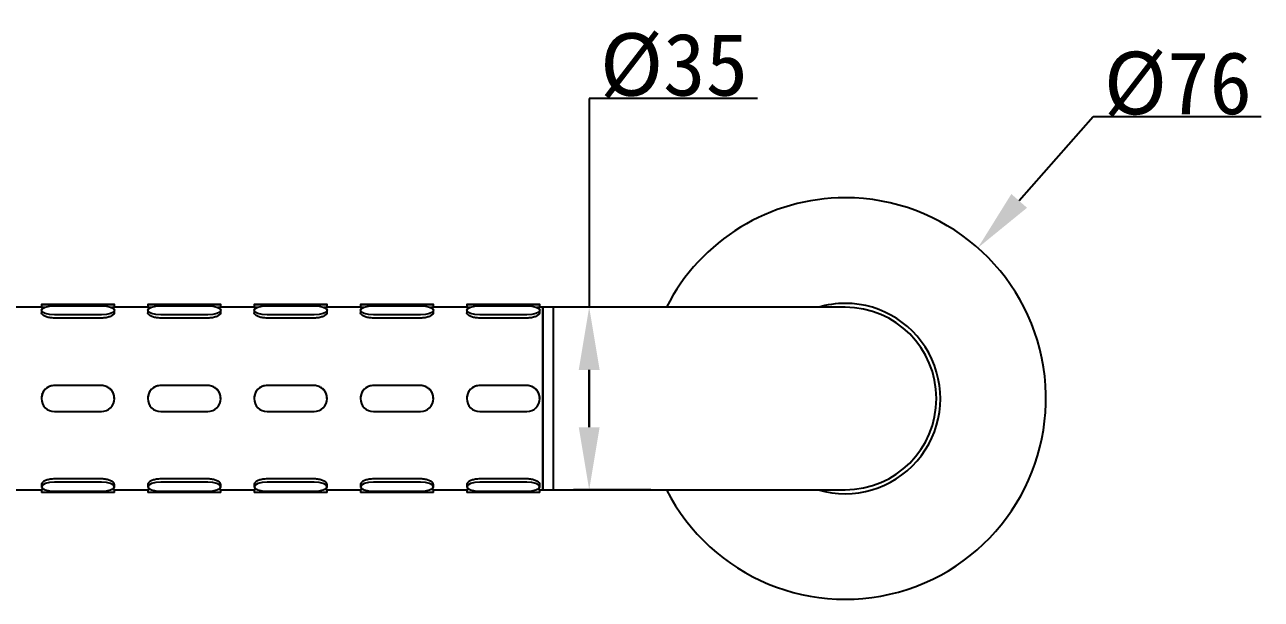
# Model space of a CAD drawing. Extents: x 41 to 1049, y 29 to 427.
# Drawn here: x 132.9 to 212, y 175.5 to 212.3 of the extents above; entities that cross this region are included whole.
import ezdxf

# ---------------------------------------------------------------- set-up
doc = ezdxf.new("R2010")
doc.units = 0
doc.header["$LTSCALE"] = 23.1
doc.header["$MEASUREMENT"] = 0
doc.layers.get('0').update_dxf_attribs({"linetype": 'CONTINUOUS'})
doc.layers.get('Defpoints').update_dxf_attribs({"linetype": 'CONTINUOUS'})
doc.dimstyles.get("Standard").update_dxf_attribs({"dimtxt": 2.5, "dimasz": 0.18, "dimexe": 0.18, "dimexo": 0.0625, "dimgap": 0.09, "dimtad": 0, "dimtih": 1, "dimtoh": 1, "dimdec": 4, "dimzin": 0, "dimdsep": 46, "dimtxsty": 'Standard', "dimcen": 0.09, "dimadec": 0, "dimazin": 0, "dimtp": 0.001, "dimtm": 0.001, "dimtfac": 0.6, "dimtdec": 4, "dimtofl": 0, "dimtmove": 0, "dimatfit": 0, "dimfxl": 0, "dimtolj": 1, "dimtzin": 0, "dimarcsym": 0})

# ---------------------------------------------------------------- blocks, each defined once
blk = doc.blocks.new('*D27')
at = {"color": 0, "lineweight": -2}
for p, q in [((201.242, 206.357), (196.518, 200.992)), ((211.999, 206.357), (201.242, 206.357))]:
    blk.add_line(p, q, dxfattribs=at)
at = {"color": 0}
blk.add_solid([(196.018, 201.433), (197.019, 200.552), (193.875, 197.99)], dxfattribs=at)
at = {"layer": 'Defpoints', "color": 0}
for p in [(193.875, 197.99), (176.913, 178.727)]:
    blk.add_point(p, dxfattribs=at)
at = {"color": 0, "insert": (206.666, 208.447), "char_height": 4, "attachment_point": 5}
blk.add_mtext('\\A1;%%C76', dxfattribs=at)
blk = doc.blocks.new('*D28')
at = {"color": 0, "lineweight": -2}
for p, q in [((179.779, 207.54), (169.022, 207.54)), ((169.022, 207.54), (169.022, 194.192)), ((172.963, 194.192), (168.022, 194.192)), ((169.022, 186.525), (169.022, 190.192)), ((169.022, 190.192), (169.022, 186.525)), ((172.963, 182.525), (168.022, 182.525))]:
    blk.add_line(p, q, dxfattribs=at)
at = {"color": 0}
for points in [[(169.689, 190.192), (168.356, 190.192), (169.022, 194.192)], [(168.356, 186.525), (169.689, 186.525), (169.022, 182.525)]]:
    blk.add_solid(points, dxfattribs=at)
at = {"layer": 'Defpoints', "color": 0}
for p in [(169.022, 194.192), (173.963, 194.192), (173.963, 182.525)]:
    blk.add_point(p, dxfattribs=at)
at = {"color": 0, "insert": (174.446, 209.63), "char_height": 4, "attachment_point": 5}
blk.add_mtext('\\A1;%%C35', dxfattribs=at)

msp = doc.modelspace()

# ---------------------------------------------------------------- linework, layer by layer
at = {"color": 7, "linetype": 'Continuous', "lineweight": 25}
for p, q in [((134.00424, 194.1921), (131.85005, 194.1921)), ((133.99383, 194.35876), (133.99383, 194.19062)), ((133.99383, 193.99678), (133.99383, 193.83879)), ((134.82716, 194.35882), (137.82716, 194.35882)), ((137.82716, 194.35871), (134.82716, 194.35871)), ((134.82716, 194.28185), (137.82716, 194.28185)), ((140.80424, 194.1921), (138.65005, 194.1921)), ((138.6605, 194.19062), (138.6605, 194.35876)), ((138.6605, 193.83879), (138.6605, 193.99678)), ((140.79383, 194.35876), (140.79383, 194.19062)), ((140.79383, 193.99678), (140.79383, 193.83879)), ((141.62716, 194.35882), (144.62716, 194.35882)), ((144.62716, 194.35871), (141.62716, 194.35871)), ((141.62716, 194.28185), (144.62716, 194.28185)), ((147.60424, 194.1921), (145.45005, 194.1921)), ((145.4605, 194.19062), (145.4605, 194.35876)), ((145.4605, 193.83879), (145.4605, 193.99678)), ((147.59383, 194.35876), (147.59383, 194.19062)), ((147.59383, 193.99678), (147.59383, 193.83879)), ((148.42716, 194.35882), (151.42716, 194.35882)), ((151.42716, 194.35871), (148.42716, 194.35871)), ((148.42716, 194.28185), (151.42716, 194.28185)), ((154.40424, 194.1921), (152.25005, 194.1921)), ((152.2605, 194.19062), (152.2605, 194.35876)), ((152.2605, 193.83879), (152.2605, 193.99678)), ((154.39383, 194.35876), (154.39383, 194.19062)), ((154.39383, 193.99678), (154.39383, 193.83879)), ((155.22716, 194.35882), (158.22716, 194.35882)), ((158.22716, 194.35871), (155.22716, 194.35871)), ((155.22716, 194.28185), (158.22716, 194.28185)), ((161.20424, 194.1921), (159.05005, 194.1921)), ((159.0605, 194.19062), (159.0605, 194.35876)), ((159.0605, 193.83879), (159.0605, 193.99678)), ((161.19383, 194.35876), (161.19383, 194.19062)), ((161.19383, 193.99678), (161.19383, 193.83879)), ((162.02716, 194.35882), (165.02716, 194.35882)), ((165.02716, 194.35871), (162.02716, 194.35871)), ((162.02716, 194.28185), (165.02716, 194.28185)), ((166.0605, 194.1921), (165.85005, 194.1921)), ((165.8605, 194.19062), (165.8605, 194.35876)), ((165.8605, 193.83879), (165.8605, 193.99678)), ((166.72716, 194.1921), (166.0605, 194.1921)), ((166.0605, 182.52543), (166.0605, 194.1921)), ((166.0605, 194.1921), (166.0605, 182.52543)), ((177.0605, 194.1921), (166.72716, 194.1921)), ((166.72716, 194.1921), (166.72716, 182.52543)), ((185.39383, 194.1921), (177.0605, 194.1921)), ((137.82716, 193.71171), (134.82716, 193.71171)), ((137.82716, 193.49888), (134.82716, 193.49888)), ((144.62716, 193.71171), (141.62716, 193.71171)), ((144.62716, 193.49888), (141.62716, 193.49888)), ((151.42716, 193.71171), (148.42716, 193.71171)), ((151.42716, 193.49888), (148.42716, 193.49888)), ((158.22716, 193.71171), (155.22716, 193.71171)), ((158.22716, 193.49888), (155.22716, 193.49888)), ((165.02716, 193.71171), (162.02716, 193.71171)), ((165.02716, 193.49888), (162.02716, 193.49888)), ((137.82716, 189.19171), (134.82716, 189.19171)), ((137.82716, 189.1917), (134.82716, 189.1917)), ((144.62716, 189.19171), (141.62716, 189.19171)), ((144.62716, 189.1917), (141.62716, 189.1917)), ((151.42716, 189.19171), (148.42716, 189.19171)), ((151.42716, 189.1917), (148.42716, 189.1917)), ((158.22716, 189.19171), (155.22716, 189.19171)), ((158.22716, 189.1917), (155.22716, 189.1917)), ((165.02716, 189.19171), (162.02716, 189.19171)), ((165.02716, 189.1917), (162.02716, 189.1917)), ((133.99383, 188.35838), (133.99383, 188.35836)), ((138.6605, 188.35836), (138.6605, 188.35838)), ((140.79383, 188.35838), (140.79383, 188.35836)), ((145.4605, 188.35836), (145.4605, 188.35838)), ((147.59383, 188.35838), (147.59383, 188.35836)), ((152.2605, 188.35836), (152.2605, 188.35838)), ((154.39383, 188.35838), (154.39383, 188.35836)), ((159.0605, 188.35836), (159.0605, 188.35838)), ((161.19383, 188.35838), (161.19383, 188.35836)), ((165.8605, 188.35836), (165.8605, 188.35838)), ((134.82716, 187.52503), (137.82716, 187.52503)), ((141.62716, 187.52503), (144.62716, 187.52503)), ((148.42716, 187.52503), (151.42716, 187.52503)), ((155.22716, 187.52503), (158.22716, 187.52503)), ((162.02716, 187.52503), (165.02716, 187.52503)), ((133.99383, 182.87847), (133.99383, 182.72047)), ((137.82716, 183.21828), (134.82716, 183.21828)), ((137.82716, 183.00544), (134.82716, 183.00544)), ((138.6605, 182.72047), (138.6605, 182.87847)), ((140.79383, 182.87847), (140.79383, 182.72047)), ((144.62716, 183.21828), (141.62716, 183.21828)), ((144.62716, 183.00544), (141.62716, 183.00544)), ((145.4605, 182.72047), (145.4605, 182.87847)), ((147.59383, 182.87847), (147.59383, 182.72047)), ((151.42716, 183.21828), (148.42716, 183.21828)), ((151.42716, 183.00544), (148.42716, 183.00544)), ((152.2605, 182.72047), (152.2605, 182.87847)), ((154.39383, 182.87847), (154.39383, 182.72047)), ((158.22716, 183.21828), (155.22716, 183.21828)), ((158.22716, 183.00544), (155.22716, 183.00544)), ((159.0605, 182.72047), (159.0605, 182.87847)), ((161.19383, 182.87847), (161.19383, 182.72047)), ((165.02716, 183.21828), (162.02716, 183.21828)), ((165.02716, 183.00544), (162.02716, 183.00544)), ((165.8605, 182.72047), (165.8605, 182.87847)), ((131.85009, 182.52543), (134.00428, 182.52543)), ((133.99383, 182.5269), (133.99383, 182.35876)), ((134.82716, 182.43551), (137.82716, 182.43551)), ((137.82716, 182.35871), (134.82716, 182.35871)), ((138.65009, 182.52543), (140.80428, 182.52543)), ((138.6605, 182.35876), (138.6605, 182.5269)), ((140.79383, 182.5269), (140.79383, 182.35876)), ((141.62716, 182.43551), (144.62716, 182.43551)), ((144.62716, 182.35871), (141.62716, 182.35871)), ((145.45009, 182.52543), (147.60428, 182.52543)), ((145.4605, 182.35876), (145.4605, 182.5269)), ((147.59383, 182.5269), (147.59383, 182.35876)), ((148.42716, 182.43551), (151.42716, 182.43551)), ((151.42716, 182.35871), (148.42716, 182.35871)), ((152.25009, 182.52543), (154.40428, 182.52543)), ((152.2605, 182.35876), (152.2605, 182.5269)), ((154.39383, 182.5269), (154.39383, 182.35876)), ((155.22716, 182.43551), (158.22716, 182.43551)), ((158.22716, 182.35871), (155.22716, 182.35871)), ((159.05009, 182.52543), (161.20428, 182.52543)), ((159.0605, 182.35876), (159.0605, 182.5269)), ((161.19383, 182.5269), (161.19383, 182.35876)), ((162.02716, 182.43551), (165.02716, 182.43551)), ((165.02716, 182.35871), (162.02716, 182.35871)), ((165.85009, 182.52543), (166.0605, 182.52543)), ((165.8605, 182.35876), (165.8605, 182.5269)), ((166.0605, 182.52543), (166.72716, 182.52543)), ((166.72716, 182.52543), (177.0605, 182.52543)), ((177.0605, 182.52543), (185.39383, 182.52543))]:
    msp.add_line(p, q, dxfattribs=at)
at = {"color": 7, "linetype": 'Continuous', "lineweight": 25, "flags": 128}
for points in [[(134.82716, 194.35871), (134.50826, 194.35871), (134.23791, 194.35872), (134.05726, 194.35874), (133.99383, 194.35876), (134.05726, 194.35878), (134.23791, 194.3588), (134.50826, 194.35881), (134.82716, 194.35882)], [(134.82716, 193.71171), (134.50826, 193.73341), (134.23791, 193.79521), (134.05726, 193.88769), (133.99383, 193.99678), (134.05726, 194.10587), (134.23791, 194.19836), (134.50826, 194.26015), (134.82716, 194.28185)], [(137.82716, 194.35882), (138.14607, 194.35881), (138.41642, 194.3588), (138.59706, 194.35878), (138.6605, 194.35876), (138.59706, 194.35874), (138.41642, 194.35872), (138.14607, 194.35871), (137.82716, 194.35871)], [(137.82716, 194.28185), (138.14607, 194.26015), (138.41642, 194.19836), (138.59706, 194.10587), (138.6605, 193.99678), (138.59706, 193.88769), (138.41642, 193.79521), (138.14607, 193.73341), (137.82716, 193.71171)], [(141.62716, 194.35871), (141.30826, 194.35871), (141.03791, 194.35872), (140.85726, 194.35874), (140.79383, 194.35876), (140.85726, 194.35878), (141.03791, 194.3588), (141.30826, 194.35881), (141.62716, 194.35882)], [(141.62716, 193.71171), (141.30826, 193.73341), (141.03791, 193.79521), (140.85726, 193.88769), (140.79383, 193.99678), (140.85726, 194.10587), (141.03791, 194.19836), (141.30826, 194.26015), (141.62716, 194.28185)], [(144.62716, 194.35882), (144.94607, 194.35881), (145.21642, 194.3588), (145.39706, 194.35878), (145.4605, 194.35876), (145.39706, 194.35874), (145.21642, 194.35872), (144.94607, 194.35871), (144.62716, 194.35871)], [(144.62716, 194.28185), (144.94607, 194.26015), (145.21642, 194.19836), (145.39706, 194.10587), (145.4605, 193.99678), (145.39706, 193.88769), (145.21642, 193.79521), (144.94607, 193.73341), (144.62716, 193.71171)], [(148.42716, 194.35871), (148.10826, 194.35871), (147.83791, 194.35872), (147.65726, 194.35874), (147.59383, 194.35876), (147.65726, 194.35878), (147.83791, 194.3588), (148.10826, 194.35881), (148.42716, 194.35882)], [(148.42716, 193.71171), (148.10826, 193.73341), (147.83791, 193.79521), (147.65726, 193.88769), (147.59383, 193.99678), (147.65726, 194.10587), (147.83791, 194.19836), (148.10826, 194.26015), (148.42716, 194.28185)], [(151.42716, 194.35882), (151.74607, 194.35881), (152.01642, 194.3588), (152.19706, 194.35878), (152.2605, 194.35876), (152.19706, 194.35874), (152.01642, 194.35872), (151.74607, 194.35871), (151.42716, 194.35871)], [(151.42716, 194.28185), (151.74607, 194.26015), (152.01642, 194.19836), (152.19706, 194.10587), (152.2605, 193.99678), (152.19706, 193.88769), (152.01642, 193.79521), (151.74607, 193.73341), (151.42716, 193.71171)], [(155.22716, 194.35871), (154.90826, 194.35871), (154.63791, 194.35872), (154.45726, 194.35874), (154.39383, 194.35876), (154.45726, 194.35878), (154.63791, 194.3588), (154.90826, 194.35881), (155.22716, 194.35882)], [(155.22716, 193.71171), (154.90826, 193.73341), (154.63791, 193.79521), (154.45726, 193.88769), (154.39383, 193.99678), (154.45726, 194.10587), (154.63791, 194.19836), (154.90826, 194.26015), (155.22716, 194.28185)], [(158.22716, 194.35882), (158.54607, 194.35881), (158.81642, 194.3588), (158.99706, 194.35878), (159.0605, 194.35876), (158.99706, 194.35874), (158.81642, 194.35872), (158.54607, 194.35871), (158.22716, 194.35871)], [(158.22716, 194.28185), (158.54607, 194.26015), (158.81642, 194.19836), (158.99706, 194.10587), (159.0605, 193.99678), (158.99706, 193.88769), (158.81642, 193.79521), (158.54607, 193.73341), (158.22716, 193.71171)], [(162.02716, 194.35871), (161.70826, 194.35871), (161.43791, 194.35872), (161.25726, 194.35874), (161.19383, 194.35876), (161.25726, 194.35878), (161.43791, 194.3588), (161.70826, 194.35881), (162.02716, 194.35882)], [(162.02716, 193.71171), (161.70826, 193.73341), (161.43791, 193.79521), (161.25726, 193.88769), (161.19383, 193.99678), (161.25726, 194.10587), (161.43791, 194.19836), (161.70826, 194.26015), (162.02716, 194.28185)], [(165.02716, 194.35882), (165.34607, 194.35881), (165.61642, 194.3588), (165.79706, 194.35878), (165.8605, 194.35876), (165.79706, 194.35874), (165.61642, 194.35872), (165.34607, 194.35871), (165.02716, 194.35871)], [(165.02716, 194.28185), (165.34607, 194.26015), (165.61642, 194.19836), (165.79706, 194.10587), (165.8605, 193.99678), (165.79706, 193.88769), (165.61642, 193.79521), (165.34607, 193.73341), (165.02716, 193.71171)], [(134.82716, 183.00544), (134.50826, 182.98374), (134.23791, 182.92197), (134.05726, 182.82952), (133.99383, 182.72047), (134.05726, 182.61142), (134.23791, 182.51897), (134.50826, 182.4572), (134.82716, 182.43551)], [(137.82716, 182.43551), (138.14607, 182.4572), (138.41642, 182.51897), (138.59706, 182.61142), (138.6605, 182.72047), (138.59706, 182.82952), (138.41642, 182.92197), (138.14607, 182.98374), (137.82716, 183.00544)], [(141.62716, 183.00544), (141.30826, 182.98374), (141.03791, 182.92197), (140.85726, 182.82952), (140.79383, 182.72047), (140.85726, 182.61142), (141.03791, 182.51897), (141.30826, 182.4572), (141.62716, 182.43551)], [(144.62716, 182.43551), (144.94607, 182.4572), (145.21642, 182.51897), (145.39706, 182.61142), (145.4605, 182.72047), (145.39706, 182.82952), (145.21642, 182.92197), (144.94607, 182.98374), (144.62716, 183.00544)], [(148.42716, 183.00544), (148.10826, 182.98374), (147.83791, 182.92197), (147.65726, 182.82952), (147.59383, 182.72047), (147.65726, 182.61142), (147.83791, 182.51897), (148.10826, 182.4572), (148.42716, 182.43551)], [(151.42716, 182.43551), (151.74607, 182.4572), (152.01642, 182.51897), (152.19706, 182.61142), (152.2605, 182.72047), (152.19706, 182.82952), (152.01642, 182.92197), (151.74607, 182.98374), (151.42716, 183.00544)], [(155.22716, 183.00544), (154.90826, 182.98374), (154.63791, 182.92197), (154.45726, 182.82952), (154.39383, 182.72047), (154.45726, 182.61142), (154.63791, 182.51897), (154.90826, 182.4572), (155.22716, 182.43551)], [(158.22716, 182.43551), (158.54607, 182.4572), (158.81642, 182.51897), (158.99706, 182.61142), (159.0605, 182.72047), (158.99706, 182.82952), (158.81642, 182.92197), (158.54607, 182.98374), (158.22716, 183.00544)], [(162.02716, 183.00544), (161.70826, 182.98374), (161.43791, 182.92197), (161.25726, 182.82952), (161.19383, 182.72047), (161.25726, 182.61142), (161.43791, 182.51897), (161.70826, 182.4572), (162.02716, 182.43551)], [(165.02716, 182.43551), (165.34607, 182.4572), (165.61642, 182.51897), (165.79706, 182.61142), (165.8605, 182.72047), (165.79706, 182.82952), (165.61642, 182.92197), (165.34607, 182.98374), (165.02716, 183.00544)], [(134.82716, 182.35871), (134.50826, 182.35871), (134.23791, 182.35872), (134.05726, 182.35874), (133.99383, 182.35876)], [(138.6605, 182.35876), (138.59706, 182.35874), (138.41642, 182.35872), (138.14607, 182.35871), (137.82716, 182.35871)], [(141.62716, 182.35871), (141.30826, 182.35871), (141.03791, 182.35872), (140.85726, 182.35874), (140.79383, 182.35876)], [(145.4605, 182.35876), (145.39706, 182.35874), (145.21642, 182.35872), (144.94607, 182.35871), (144.62716, 182.35871)], [(148.42716, 182.35871), (148.10826, 182.35871), (147.83791, 182.35872), (147.65726, 182.35874), (147.59383, 182.35876)], [(152.2605, 182.35876), (152.19706, 182.35874), (152.01642, 182.35872), (151.74607, 182.35871), (151.42716, 182.35871)], [(155.22716, 182.35871), (154.90826, 182.35871), (154.63791, 182.35872), (154.45726, 182.35874), (154.39383, 182.35876)], [(159.0605, 182.35876), (158.99706, 182.35874), (158.81642, 182.35872), (158.54607, 182.35871), (158.22716, 182.35871)], [(162.02716, 182.35871), (161.70826, 182.35871), (161.43791, 182.35872), (161.25726, 182.35874), (161.19383, 182.35876)], [(165.8605, 182.35876), (165.79706, 182.35874), (165.61642, 182.35872), (165.34607, 182.35871), (165.02716, 182.35871)]]:
    msp.add_lwpolyline(points, dxfattribs=at)
at = {"color": 7, "linetype": 'Continuous', "lineweight": 25}
for centre, radius, start, end in [((185.39383, 188.35876), 12.83333, 89.9627875, 152.9643082), ((185.39383, 188.35876), 12.83333, 207.0356918, 89.9627875), ((185.39383, 188.35876), 6.08333, 89.9627875, 106.4829701), ((185.39383, 188.35876), 6.08333, 253.5170299, 89.9627875), ((185.39383, 188.35876), 5.83333, 0, 90), ((134.82716, 188.35836), 0.83333, 90, 270), ((137.82716, 188.35836), 0.83333, 270, 90), ((141.62716, 188.35836), 0.83333, 90, 270), ((144.62716, 188.35836), 0.83333, 270, 90), ((148.42716, 188.35836), 0.83333, 90, 270), ((151.42716, 188.35836), 0.83333, 270, 90), ((155.22716, 188.35836), 0.83333, 90, 270), ((158.22716, 188.35836), 0.83333, 270, 90), ((162.02716, 188.35836), 0.83333, 90, 270), ((165.02716, 188.35836), 0.83333, 270, 90), ((185.39383, 188.35876), 5.83333, 270, 0)]:
    msp.add_arc(centre, radius, start, end, dxfattribs=at)
for points, knots in [([(134.82716, 193.49888), (134.73404, 193.50327), (134.54782, 193.51203), (134.29873, 193.57836), (134.11153, 193.66948), (134.00418, 193.76367), (134.00421, 193.81748), (134.00423, 193.83899)], [0, 0, 0, 0, 0.21324843, 0.42644388, 0.64101168, 0.85649491, 1, 1, 1, 1]), ([(134.183, 194.1687), (134.16221, 194.17084), (134.07655, 194.17966), (134.0059, 194.19054), (134.00471, 194.1906), (134.00424, 194.19062)], [0, 0, 0, 0, 0.16137146, 0.66497047, 1, 1, 1, 1]), ([(138.6501, 193.83858), (138.65298, 193.82848), (138.66454, 193.78793), (138.58919, 193.70541), (138.43151, 193.6081), (138.19914, 193.53249), (137.98474, 193.50155), (137.85914, 193.49942), (137.82716, 193.49888)], [0, 0, 0, 0, 0.07049632, 0.28294968, 0.49615414, 0.71125472, 0.92647591, 1, 1, 1, 1]), ([(138.65005, 194.19062), (138.65287, 194.19102), (138.66414, 194.19264), (138.60582, 194.18371), (138.51197, 194.17312), (138.47473, 194.16892)], [0, 0, 0, 0, 0.16823624, 0.66994397, 1, 1, 1, 1]), ([(141.62716, 193.49888), (141.53404, 193.50327), (141.34782, 193.51203), (141.09873, 193.57836), (140.91153, 193.66948), (140.80418, 193.76367), (140.80421, 193.81748), (140.80423, 193.83899)], [0, 0, 0, 0, 0.21324843, 0.42644388, 0.64101168, 0.85649491, 1, 1, 1, 1]), ([(140.983, 194.1687), (140.96221, 194.17084), (140.87655, 194.17966), (140.8059, 194.19054), (140.80471, 194.1906), (140.80424, 194.19062)], [0, 0, 0, 0, 0.16137146, 0.66497047, 1, 1, 1, 1]), ([(145.4501, 193.83858), (145.45298, 193.82848), (145.46454, 193.78793), (145.38919, 193.70541), (145.23151, 193.6081), (144.99914, 193.53249), (144.78474, 193.50155), (144.65914, 193.49942), (144.62716, 193.49888)], [0, 0, 0, 0, 0.07049632, 0.28294968, 0.49615414, 0.71125472, 0.92647591, 1, 1, 1, 1]), ([(145.45005, 194.19062), (145.45287, 194.19102), (145.46414, 194.19264), (145.40582, 194.18371), (145.31197, 194.17312), (145.27473, 194.16892)], [0, 0, 0, 0, 0.168236238, 0.669943968, 1, 1, 1, 1]), ([(148.42716, 193.49888), (148.33404, 193.50327), (148.14782, 193.51203), (147.89873, 193.57836), (147.71153, 193.66948), (147.60418, 193.76367), (147.60421, 193.81748), (147.60423, 193.83899)], [0, 0, 0, 0, 0.21324843, 0.42644388, 0.64101168, 0.85649491, 1, 1, 1, 1]), ([(147.783, 194.1687), (147.76221, 194.17084), (147.67655, 194.17966), (147.6059, 194.19054), (147.60471, 194.1906), (147.60424, 194.19062)], [0, 0, 0, 0, 0.16137146, 0.66497047, 1, 1, 1, 1]), ([(152.2501, 193.83858), (152.25298, 193.82848), (152.26454, 193.78793), (152.18919, 193.70541), (152.03151, 193.6081), (151.79914, 193.53249), (151.58474, 193.50155), (151.45914, 193.49942), (151.42716, 193.49888)], [0, 0, 0, 0, 0.07049632, 0.28294968, 0.49615414, 0.71125472, 0.92647591, 1, 1, 1, 1]), ([(152.25005, 194.19062), (152.25287, 194.19102), (152.26414, 194.19264), (152.20582, 194.18371), (152.11197, 194.17312), (152.07473, 194.16892)], [0, 0, 0, 0, 0.16823624, 0.66994397, 1, 1, 1, 1]), ([(155.22716, 193.49888), (155.13404, 193.50327), (154.94782, 193.51203), (154.69873, 193.57836), (154.51153, 193.66948), (154.40418, 193.76367), (154.40421, 193.81748), (154.40423, 193.83899)], [0, 0, 0, 0, 0.21324843, 0.42644388, 0.64101168, 0.85649491, 1, 1, 1, 1]), ([(154.583, 194.1687), (154.56221, 194.17084), (154.47655, 194.17966), (154.4059, 194.19054), (154.40471, 194.1906), (154.40424, 194.19062)], [0, 0, 0, 0, 0.16137146, 0.66497047, 1, 1, 1, 1]), ([(159.0501, 193.83858), (159.05298, 193.82848), (159.06454, 193.78793), (158.98919, 193.70541), (158.83151, 193.6081), (158.59914, 193.53249), (158.38474, 193.50155), (158.25914, 193.49942), (158.22716, 193.49888)], [0, 0, 0, 0, 0.07049632, 0.28294968, 0.49615414, 0.71125472, 0.92647591, 1, 1, 1, 1]), ([(159.05005, 194.19062), (159.05287, 194.19102), (159.06414, 194.19264), (159.00582, 194.18371), (158.91197, 194.17312), (158.87473, 194.16892)], [0, 0, 0, 0, 0.16823624, 0.66994397, 1, 1, 1, 1]), ([(162.02716, 193.49888), (161.93404, 193.50327), (161.74782, 193.51203), (161.49873, 193.57836), (161.31153, 193.66948), (161.20418, 193.76367), (161.20421, 193.81748), (161.20423, 193.83899)], [0, 0, 0, 0, 0.21324843, 0.42644388, 0.64101168, 0.85649491, 1, 1, 1, 1]), ([(161.383, 194.1687), (161.36221, 194.17084), (161.27655, 194.17966), (161.2059, 194.19054), (161.20471, 194.1906), (161.20424, 194.19062)], [0, 0, 0, 0, 0.16137146, 0.66497047, 1, 1, 1, 1]), ([(165.8501, 193.83858), (165.85298, 193.82848), (165.86454, 193.78793), (165.78919, 193.70541), (165.63151, 193.6081), (165.39914, 193.53249), (165.18474, 193.50155), (165.05914, 193.49942), (165.02716, 193.49888)], [0, 0, 0, 0, 0.07049632, 0.28294968, 0.49615414, 0.71125472, 0.92647591, 1, 1, 1, 1]), ([(165.85005, 194.19062), (165.85287, 194.19102), (165.86414, 194.19264), (165.80582, 194.18371), (165.71197, 194.17312), (165.67473, 194.16892)], [0, 0, 0, 0, 0.16823624, 0.66994397, 1, 1, 1, 1]), ([(134.82716, 189.19171), (134.73404, 189.18259), (134.54782, 189.16436), (134.29873, 189.02236), (134.11153, 188.81241), (134.00418, 188.5779), (134.00421, 188.42064), (134.00423, 188.35778)], [0, 0, 0, 0, 0.21324843, 0.42644388, 0.64101168, 0.85649491, 1, 1, 1, 1]), ([(138.6501, 188.35897), (138.65298, 188.38963), (138.66454, 188.51267), (138.58919, 188.72436), (138.43151, 188.95609), (138.19914, 189.12127), (137.98474, 189.18613), (137.85914, 189.19058), (137.82716, 189.19171)], [0, 0, 0, 0, 0.07049632, 0.28294968, 0.49615414, 0.71125472, 0.92647591, 1, 1, 1, 1]), ([(141.62716, 189.19171), (141.53404, 189.18259), (141.34782, 189.16436), (141.09873, 189.02236), (140.91153, 188.81241), (140.80418, 188.5779), (140.80421, 188.42064), (140.80423, 188.35778)], [0, 0, 0, 0, 0.21324843, 0.42644388, 0.64101168, 0.85649491, 1, 1, 1, 1]), ([(145.4501, 188.35897), (145.45298, 188.38963), (145.46454, 188.51267), (145.38919, 188.72436), (145.23151, 188.95609), (144.99914, 189.12127), (144.78474, 189.18613), (144.65914, 189.19058), (144.62716, 189.19171)], [0, 0, 0, 0, 0.07049632, 0.28294968, 0.49615414, 0.71125472, 0.92647591, 1, 1, 1, 1]), ([(148.42716, 189.19171), (148.33404, 189.18259), (148.14782, 189.16436), (147.89873, 189.02236), (147.71153, 188.81241), (147.60418, 188.5779), (147.60421, 188.42064), (147.60423, 188.35778)], [0, 0, 0, 0, 0.21324843, 0.42644388, 0.64101168, 0.85649491, 1, 1, 1, 1]), ([(152.2501, 188.35897), (152.25298, 188.38963), (152.26454, 188.51267), (152.18919, 188.72436), (152.03151, 188.95609), (151.79914, 189.12127), (151.58474, 189.18613), (151.45914, 189.19058), (151.42716, 189.19171)], [0, 0, 0, 0, 0.07049632, 0.28294968, 0.49615414, 0.71125472, 0.92647591, 1, 1, 1, 1]), ([(155.22716, 189.19171), (155.13404, 189.18259), (154.94782, 189.16436), (154.69873, 189.02236), (154.51153, 188.81241), (154.40418, 188.5779), (154.40421, 188.42064), (154.40423, 188.35778)], [0, 0, 0, 0, 0.21324843, 0.42644388, 0.64101168, 0.85649491, 1, 1, 1, 1]), ([(159.0501, 188.35897), (159.05298, 188.38963), (159.06454, 188.51267), (158.98919, 188.72436), (158.83151, 188.95609), (158.59914, 189.12127), (158.38474, 189.18613), (158.25914, 189.19058), (158.22716, 189.19171)], [0, 0, 0, 0, 0.07049632, 0.28294968, 0.49615414, 0.71125472, 0.92647591, 1, 1, 1, 1]), ([(162.02716, 189.19171), (161.93404, 189.18259), (161.74782, 189.16436), (161.49873, 189.02236), (161.31153, 188.81241), (161.20418, 188.5779), (161.20421, 188.42064), (161.20423, 188.35778)], [0, 0, 0, 0, 0.21324843, 0.42644388, 0.64101168, 0.85649491, 1, 1, 1, 1]), ([(165.8501, 188.35897), (165.85298, 188.38963), (165.86454, 188.51267), (165.78919, 188.72436), (165.63151, 188.95609), (165.39914, 189.12127), (165.18474, 189.18613), (165.05914, 189.19058), (165.02716, 189.19171)], [0, 0, 0, 0, 0.07049632, 0.28294968, 0.49615414, 0.71125472, 0.92647591, 1, 1, 1, 1]), ([(134.82716, 183.21828), (134.73404, 183.21389), (134.54782, 183.20513), (134.29873, 183.13882), (134.11153, 183.04773), (134.00418, 182.95356), (134.00421, 182.89977), (134.00423, 182.87827)], [0, 0, 0, 0, 0.21324843, 0.42644388, 0.64101168, 0.85649491, 1, 1, 1, 1]), ([(138.6501, 182.87868), (138.65298, 182.88878), (138.66454, 182.92932), (138.58919, 183.01181), (138.43151, 183.10909), (138.19914, 183.18468), (137.98474, 183.21561), (137.85914, 183.21774), (137.82716, 183.21828)], [0, 0, 0, 0, 0.07049632, 0.28294968, 0.49615414, 0.71125472, 0.92647591, 1, 1, 1, 1]), ([(141.62716, 183.21828), (141.53404, 183.21389), (141.34782, 183.20513), (141.09873, 183.13882), (140.91153, 183.04773), (140.80418, 182.95356), (140.80421, 182.89977), (140.80423, 182.87827)], [0, 0, 0, 0, 0.21324843, 0.42644388, 0.64101168, 0.85649491, 1, 1, 1, 1]), ([(145.4501, 182.87868), (145.45298, 182.88878), (145.46454, 182.92932), (145.38919, 183.01181), (145.23151, 183.10909), (144.99914, 183.18468), (144.78474, 183.21561), (144.65914, 183.21774), (144.62716, 183.21828)], [0, 0, 0, 0, 0.07049632, 0.28294968, 0.49615414, 0.71125472, 0.92647591, 1, 1, 1, 1]), ([(148.42716, 183.21828), (148.33404, 183.21389), (148.14782, 183.20513), (147.89873, 183.13882), (147.71153, 183.04773), (147.60418, 182.95356), (147.60421, 182.89977), (147.60423, 182.87827)], [0, 0, 0, 0, 0.21324843, 0.42644388, 0.64101168, 0.85649491, 1, 1, 1, 1]), ([(152.2501, 182.87868), (152.25298, 182.88878), (152.26454, 182.92932), (152.18919, 183.01181), (152.03151, 183.10909), (151.79914, 183.18468), (151.58474, 183.21561), (151.45914, 183.21774), (151.42716, 183.21828)], [0, 0, 0, 0, 0.07049632, 0.28294968, 0.49615414, 0.71125472, 0.92647591, 1, 1, 1, 1]), ([(155.22716, 183.21828), (155.13404, 183.21389), (154.94782, 183.20513), (154.69873, 183.13882), (154.51153, 183.04773), (154.40418, 182.95356), (154.40421, 182.89977), (154.40423, 182.87827)], [0, 0, 0, 0, 0.21324843, 0.42644388, 0.64101168, 0.85649491, 1, 1, 1, 1]), ([(159.0501, 182.87868), (159.05298, 182.88878), (159.06454, 182.92932), (158.98919, 183.01181), (158.83151, 183.10909), (158.59914, 183.18468), (158.38474, 183.21561), (158.25914, 183.21774), (158.22716, 183.21828)], [0, 0, 0, 0, 0.07049632, 0.28294968, 0.49615414, 0.71125472, 0.92647591, 1, 1, 1, 1]), ([(162.02716, 183.21828), (161.93404, 183.21389), (161.74782, 183.20513), (161.49873, 183.13882), (161.31153, 183.04773), (161.20418, 182.95356), (161.20421, 182.89977), (161.20423, 182.87827)], [0, 0, 0, 0, 0.21324843, 0.42644388, 0.64101168, 0.85649491, 1, 1, 1, 1]), ([(165.8501, 182.87868), (165.85298, 182.88878), (165.86454, 182.92932), (165.78919, 183.01181), (165.63151, 183.10909), (165.39914, 183.18468), (165.18474, 183.21561), (165.05914, 183.21774), (165.02716, 183.21828)], [0, 0, 0, 0, 0.07049632, 0.28294968, 0.49615414, 0.71125472, 0.92647591, 1, 1, 1, 1]), ([(134.18275, 182.54873), (134.16205, 182.5466), (134.07648, 182.5378), (134.00597, 182.52696), (134.00476, 182.52692), (134.00428, 182.52691)], [0, 0, 0, 0, 0.16103623, 0.66567275, 1, 1, 1, 1]), ([(138.65009, 182.5269), (138.65289, 182.5265), (138.6641, 182.52487), (138.60587, 182.53376), (138.5121, 182.54433), (138.47495, 182.54851)], [0, 0, 0, 0, 0.16718232, 0.66994324, 1, 1, 1, 1]), ([(140.98275, 182.54873), (140.96205, 182.5466), (140.87648, 182.5378), (140.80597, 182.52696), (140.80476, 182.52692), (140.80428, 182.52691)], [0, 0, 0, 0, 0.16103623, 0.66567275, 1, 1, 1, 1]), ([(145.45009, 182.5269), (145.45289, 182.5265), (145.4641, 182.52487), (145.40587, 182.53376), (145.3121, 182.54433), (145.27495, 182.54851)], [0, 0, 0, 0, 0.16718232, 0.66994324, 1, 1, 1, 1]), ([(147.78275, 182.54873), (147.76205, 182.5466), (147.67648, 182.5378), (147.60597, 182.52696), (147.60476, 182.52692), (147.60428, 182.52691)], [0, 0, 0, 0, 0.16103623, 0.66567275, 1, 1, 1, 1]), ([(152.25009, 182.5269), (152.25289, 182.5265), (152.2641, 182.52487), (152.20587, 182.53376), (152.1121, 182.54433), (152.07495, 182.54851)], [0, 0, 0, 0, 0.16718232, 0.66994324, 1, 1, 1, 1]), ([(154.58275, 182.54873), (154.56205, 182.5466), (154.47648, 182.5378), (154.40597, 182.52696), (154.40476, 182.52692), (154.40428, 182.52691)], [0, 0, 0, 0, 0.16103623, 0.66567275, 1, 1, 1, 1]), ([(159.05009, 182.5269), (159.05289, 182.5265), (159.0641, 182.52487), (159.00587, 182.53376), (158.9121, 182.54433), (158.87495, 182.54851)], [0, 0, 0, 0, 0.16718232, 0.66994324, 1, 1, 1, 1]), ([(161.38275, 182.54873), (161.36205, 182.5466), (161.27648, 182.5378), (161.20597, 182.52696), (161.20476, 182.52692), (161.20428, 182.52691)], [0, 0, 0, 0, 0.16103623, 0.66567275, 1, 1, 1, 1]), ([(165.85009, 182.5269), (165.85289, 182.5265), (165.8641, 182.52487), (165.80587, 182.53376), (165.7121, 182.54433), (165.67495, 182.54851)], [0, 0, 0, 0, 0.167182318, 0.669943235, 1, 1, 1, 1])]:
    msp.add_open_spline(points, degree=3, knots=knots, dxfattribs=at)

# ---------------------------------------------------------------- dimensions: what is measured, and where the dimension line sits
dim = msp.add_linear_dim(base=(169.02239, 194.1921), p1=(173.96288, 182.52543), p2=(173.96288, 194.1921), angle=90, text='%%C35', dimstyle='Standard', override={"dimtxt": 4, "dimasz": 4, "dimexe": 1, "dimexo": 1, "dimtad": 1, "dimlfac": 1, "dimcen": 3.78, "dimtp": 0, "dimtm": 0, "dimtfac": 1, "dimatfit": 3})
dim.commit()
dim.dimension.update_dxf_attribs({"geometry": '*D28', "text_midpoint": (174.44573, 207.53953), "dimtype": 160})
dim = msp.add_diameter_dim_2p(p1=(176.91288, 178.72715), p2=(193.87478, 197.99037), text='%%C76', dimstyle='Standard', override={"dimtxt": 4, "dimasz": 4, "dimexe": 1, "dimexo": 1, "dimtad": 1, "dimcen": 3.78, "dimtp": 0, "dimtm": 0, "dimtfac": 1, "dimatfit": 3})
dim.commit()
dim.dimension.update_dxf_attribs({"geometry": '*D27', "text_midpoint": (206.66559, 206.35742), "dimtype": 163})

doc.saveas('drawing.dxf')
